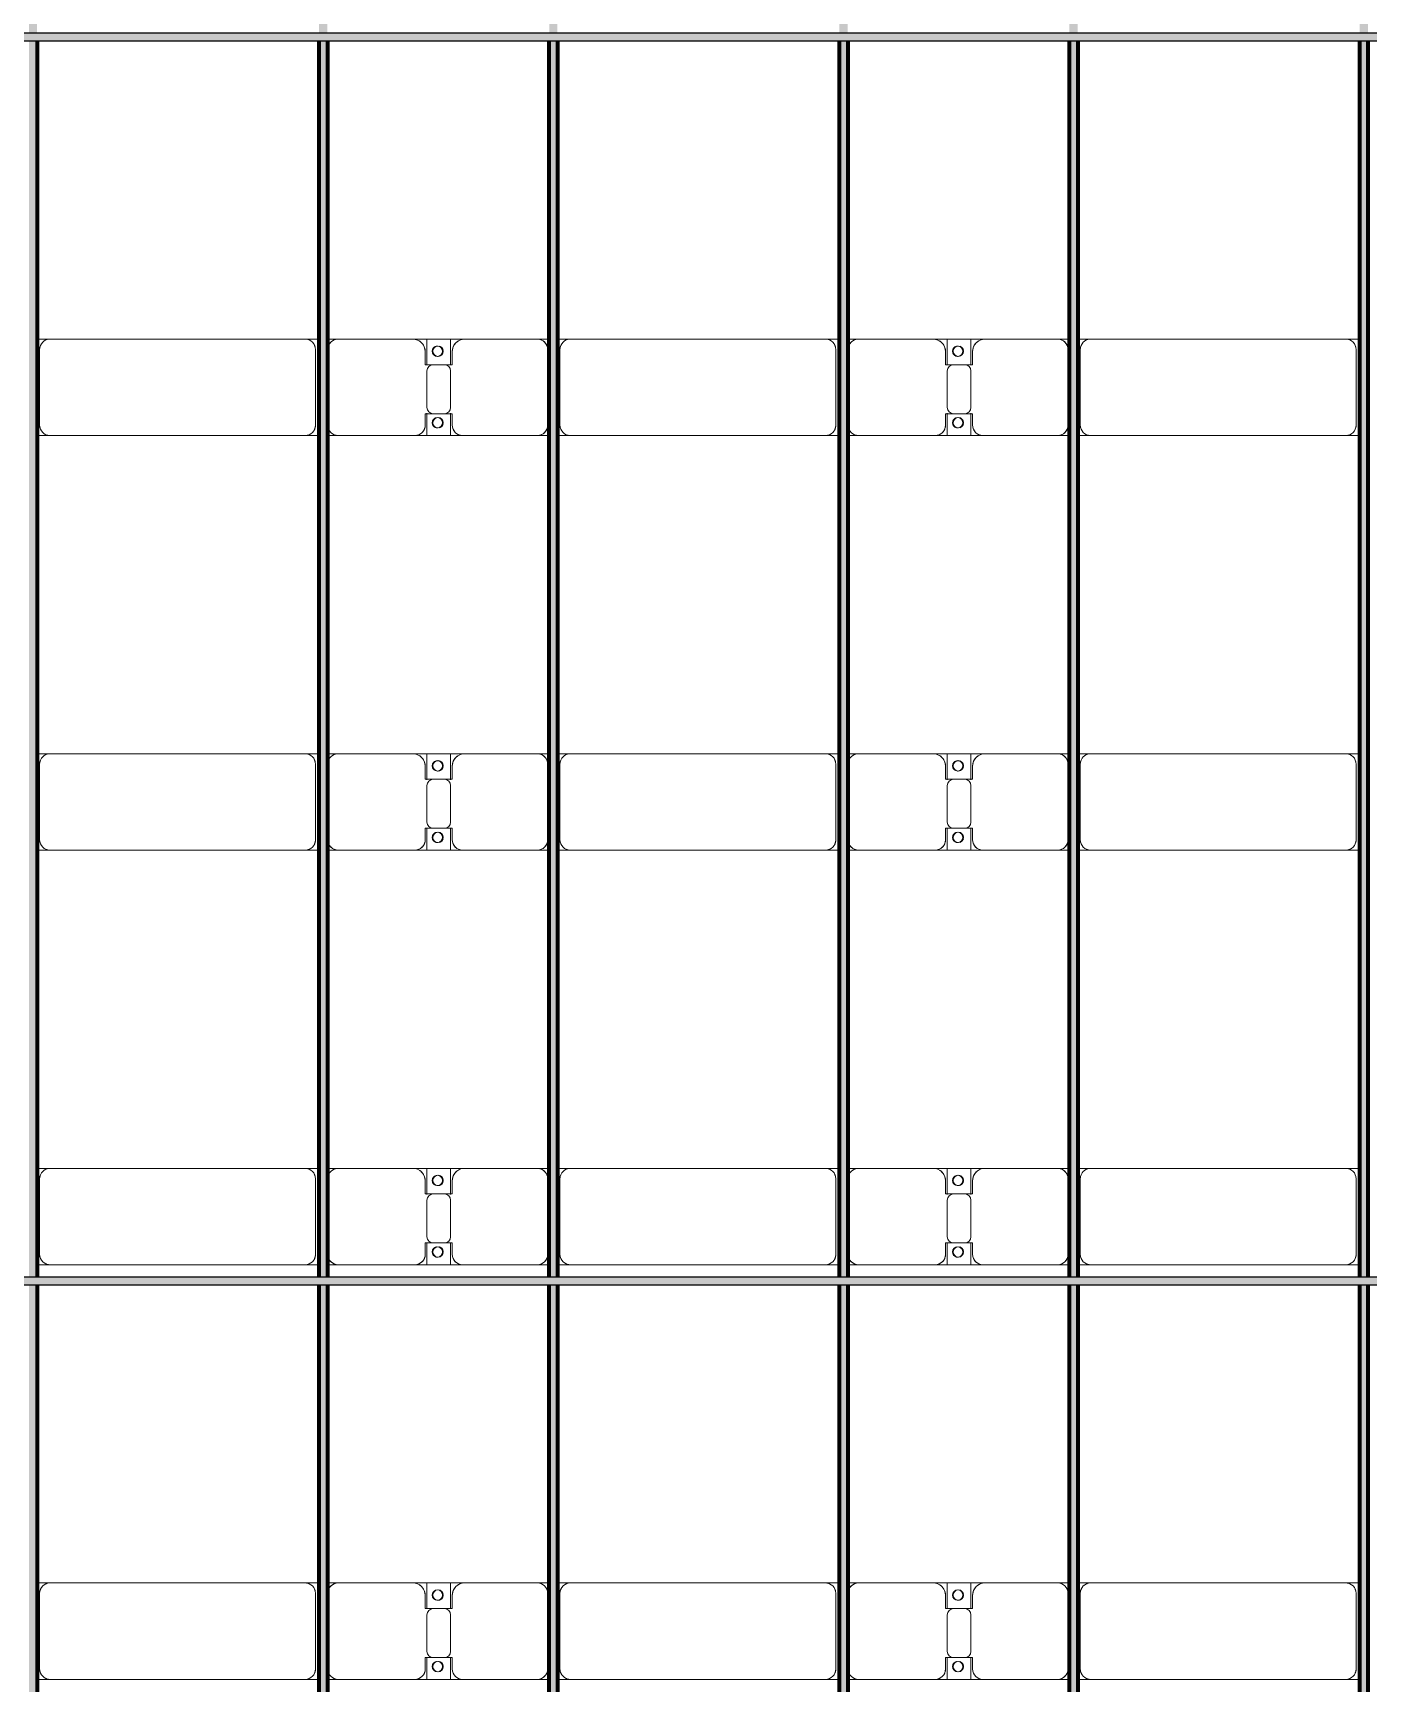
# Model space of a CAD drawing. Header units: millimetres. Extents: x -268744 to 115753, y -96240 to -10461.
# Drawn here: x 8880 to 15320, y -42566 to -34607 of the extents above; entities that cross this region are included whole.
import ezdxf

# ---------------------------------------------------------------- set-up
doc = ezdxf.new("R2010")
doc.units = ezdxf.units.MM
doc.layers.add('A-GENM', color=13, linetype='Continuous', lineweight=9)
doc.layers.add('S-BEAM', color=12, linetype='Continuous', lineweight=9)

# ---------------------------------------------------------------- blocks, each defined once
blk = doc.blocks.new('Dầm C52 - Hộp 40x60-V24-KHUNG KẾT CẤU BÈ PIN 1')
at = {"layer": 'S-BEAM', "lineweight": 25}
blk.add_hatch(color=4, dxfattribs=at).paths.add_polyline_path([(-145811, -20), (145811, -20), (145811, 20), (-145811, 20)])
at = {"layer": 'S-BEAM', "color": 4, "lineweight": 25}
for p, q in [((-145811, 20), (145811, 20)), ((145811, -20), (-145811, -20))]:
    blk.add_line(p, q, dxfattribs=at)
blk = doc.blocks.new('Dai phao do pin - DẢI PHAO ĐỠ PIN-V93-KHUNG KẾT CẤU BÈ PIN 1')
at = {"layer": 'A-GENM', "color": 7}
for p, q in [((44497.6, 241.6), (44559.7, 241.6)), ((44497.6, 241.6), (44559.7, 241.6)), ((45790.3, 241.6), (44559.7, 241.6)), ((45790.3, 241.6), (45857.6, 241.6)), ((45790.3, 241.6), (45857.6, 241.6)), ((45897.6, 241.6), (45949.7, 241.6)), ((45897.6, 241.6), (45949.7, 241.6)), ((46309.7, 241.6), (45949.7, 241.6)), ((46309.7, 241.6), (46492.2, 241.6)), ((46492.2, 241.6), (46309.7, 241.6)), ((46377.8, 241.6), (46560.3, 241.6)), ((46377.8, 116.2), (46377.8, 241.6)), ((46560.3, 241.6), (46383.6, 241.6)), ((46492.2, 241.6), (46492.2, 116.2)), ((46910.3, 241.6), (46560.3, 241.6)), ((46910.3, 241.6), (46967.6, 241.6)), ((46910.3, 241.6), (46967.6, 241.6)), ((47007.6, 241.6), (47069.7, 241.6)), ((47007.6, 241.6), (47069.7, 241.6)), ((48300.3, 241.6), (47069.7, 241.6)), ((48300.3, 241.6), (48367.6, 241.6)), ((48300.3, 241.6), (48367.6, 241.6)), ((48407.6, 241.6), (48459.7, 241.6)), ((48407.6, 241.6), (48459.7, 241.6)), ((48819.7, 241.6), (48459.7, 241.6)), ((48819.7, 241.6), (49002.2, 241.6)), ((49002.2, 241.6), (48819.7, 241.6)), ((48887.8, 241.6), (49070.3, 241.6)), ((48887.8, 116.2), (48887.8, 241.6)), ((49070.3, 241.6), (48887.8, 241.6)), ((49002.2, 241.6), (49002.2, 116.2)), ((49420.3, 241.6), (49070.3, 241.6)), ((49420.3, 241.6), (49477.6, 241.6)), ((49420.3, 241.6), (49477.6, 241.6)), ((49517.6, 241.6), (49579.7, 241.6)), ((49517.6, 241.6), (49579.7, 241.6)), ((50810.3, 241.6), (49579.7, 241.6)), ((50810.3, 241.6), (50877.6, 241.6)), ((50810.3, 241.6), (50877.6, 241.6)), ((44509.7, 191.6), (44509.7, -173.4)), ((45840.3, -173.4), (45840.3, 191.6)), ((45899.7, 191.6), (45899.7, -173.4)), ((46369.7, 118.2), (46369.7, 181.6)), ((46500.3, 181.6), (46500.3, 118.2)), ((46960.3, -173.4), (46960.3, 191.6)), ((47019.7, 191.6), (47019.7, -173.4)), ((48350.3, -173.4), (48350.3, 191.6)), ((48409.7, 191.6), (48409.7, -173.4)), ((48879.7, 118.2), (48879.7, 181.6)), ((49010.3, 181.6), (49010.3, 118.2)), ((49470.3, -173.4), (49470.3, 191.6)), ((49529.7, 191.6), (49529.7, -173.4)), ((50860.3, -173.4), (50860.3, 191.6)), ((46462.2, 118.2), (46369.7, 118.2)), ((46377.8, 88.2), (46377.8, -88.2)), ((46500.3, 118.2), (46407.8, 118.2)), ((46492.2, -88.2), (46492.2, 88.2)), ((48972.2, 118.2), (48879.7, 118.2)), ((48887.8, 88.2), (48887.8, -88.2)), ((49010.3, 118.2), (48917.8, 118.2)), ((49002.2, -88.2), (49002.2, 88.2)), ((46369.7, -173.4), (46369.7, -118.2)), ((46369.7, -118.2), (46462.2, -118.2)), ((46377.8, -223.4), (46377.8, -116.2)), ((46407.8, -118.2), (46500.3, -118.2)), ((46492.2, -116.2), (46492.2, -223.4)), ((46500.3, -118.2), (46500.3, -173.4)), ((48879.7, -173.4), (48879.7, -118.2)), ((48879.7, -118.2), (48972.2, -118.2)), ((48887.8, -223.4), (48887.8, -116.2)), ((48917.8, -118.2), (49010.3, -118.2)), ((49002.2, -116.2), (49002.2, -223.4)), ((49010.3, -118.2), (49010.3, -173.4)), ((44559.7, -223.4), (44497.6, -223.4)), ((44559.7, -223.4), (44497.6, -223.4)), ((44559.7, -223.4), (45790.3, -223.4)), ((45857.6, -223.4), (45790.3, -223.4)), ((45857.6, -223.4), (45790.3, -223.4)), ((45949.7, -223.4), (45897.6, -223.4)), ((45949.7, -223.4), (45897.6, -223.4)), ((45949.7, -223.4), (46319.7, -223.4)), ((46492.2, -223.4), (46319.7, -223.4)), ((46319.7, -223.4), (46492.2, -223.4)), ((46550.3, -223.4), (46377.8, -223.4)), ((46383.6, -223.4), (46550.3, -223.4)), ((46550.3, -223.4), (46910.3, -223.4)), ((46967.6, -223.4), (46910.3, -223.4)), ((46967.6, -223.4), (46910.3, -223.4)), ((47069.7, -223.4), (47007.6, -223.4)), ((47069.7, -223.4), (47007.6, -223.4)), ((47069.7, -223.4), (48300.3, -223.4)), ((48367.6, -223.4), (48300.3, -223.4)), ((48367.6, -223.4), (48300.3, -223.4)), ((48459.7, -223.4), (48407.6, -223.4)), ((48459.7, -223.4), (48407.6, -223.4)), ((48459.7, -223.4), (48829.7, -223.4)), ((49002.2, -223.4), (48829.7, -223.4)), ((48829.7, -223.4), (49002.2, -223.4)), ((49060.3, -223.4), (48887.8, -223.4)), ((48887.8, -223.4), (49060.3, -223.4)), ((49060.3, -223.4), (49420.3, -223.4)), ((49477.6, -223.4), (49420.3, -223.4)), ((49477.6, -223.4), (49420.3, -223.4)), ((49579.7, -223.4), (49517.6, -223.4)), ((49579.7, -223.4), (49517.6, -223.4)), ((49579.7, -223.4), (50810.3, -223.4)), ((50877.6, -223.4), (50810.3, -223.4)), ((50877.6, -223.4), (50810.3, -223.4))]:
    blk.add_line(p, q, dxfattribs=at)
for centre, radius, start, end in [((44559.7, 191.6), 50, 90, 180), ((44559.7, 191.6), 50, 105, 135), ((45790.3, 191.6), 50, 0, 90), ((45790.3, 191.6), 50, 60, 90), ((45949.7, 191.6), 50, 90, 180), ((45949.7, 191.6), 50, 105, 180), ((46309.7, 181.6), 60, 0, 90), ((46560.3, 181.6), 60, 90, 180), ((46910.3, 191.6), 50, 0, 90), ((46910.3, 191.6), 50, 0, 75), ((47069.7, 191.6), 50, 90, 180), ((47069.7, 191.6), 50, 105, 135), ((48300.3, 191.6), 50, 0, 90), ((48300.3, 191.6), 50, 60, 90), ((48459.7, 191.6), 50, 90, 180), ((48459.7, 191.6), 50, 105, 180), ((48819.7, 181.6), 60, 0, 90), ((49070.3, 181.6), 60, 90, 180), ((49420.3, 191.6), 50, 0, 90), ((49420.3, 191.6), 50, 0, 75), ((49579.7, 191.6), 50, 90, 180), ((49579.7, 191.6), 50, 105, 135), ((50810.3, 191.6), 50, 360, 90), ((50810.3, 191.6), 50, 60, 90), ((44559.7, 191.6), 50, 150, 180), ((45790.3, 191.6), 50, 15, 30), ((46309.7, 181.6), 60, 0, 60), ((46428.6, 183.2), 25, 0, 180), ((46428.6, 183.2), 25, 180, 360), ((46428.6, 183.2), 25, 0, 165), ((46431.4, 183.2), 25, 0, 180), ((46431.4, 183.2), 25, 90, 180), ((46431.4, 183.2), 25, 180, 0), ((46431.4, 183.2), 25, 180, 300), ((46428.6, 183.2), 25, 210, 0), ((46431.4, 183.2), 25, 15, 75), ((46431.4, 183.2), 25, 330, 345), ((46560.3, 181.6), 60, 120, 180), ((47069.7, 191.6), 50, 150, 180), ((48300.3, 191.6), 50, 15, 30), ((48819.7, 181.6), 60, 0, 60), ((48938.6, 183.2), 25, 0, 180), ((48938.6, 183.2), 25, 180, 360), ((48938.6, 183.2), 25, 0, 165), ((48941.4, 183.2), 25, 0, 180), ((48941.4, 183.2), 25, 90, 180), ((48941.4, 183.2), 25, 180, 360), ((48941.4, 183.2), 25, 180, 300), ((48938.6, 183.2), 25, 210, 0), ((48941.4, 183.2), 25, 15, 75), ((48941.4, 183.2), 25, 330, 345), ((49070.3, 181.6), 60, 120, 180), ((49579.7, 191.6), 50, 150, 180), ((50810.3, 191.6), 50, 15, 30), ((46407.8, 88.2), 30, 90, 180), ((46462.2, 88.2), 30, 0, 90), ((48917.8, 88.2), 30, 90, 180), ((48972.2, 88.2), 30, 0, 90), ((46407.8, -88.2), 30, 180, 270), ((46428.6, -161.8), 25, 0, 180), ((46428.6, -161.8), 25, 105, 165), ((46431.4, -161.8), 25, 0, 180), ((46431.4, -161.8), 25, 105, 180), ((46428.6, -161.8), 25, 0, 75), ((46431.4, -161.8), 25, 15, 75), ((46462.2, -88.2), 30, 270, 360), ((48917.8, -88.2), 30, 180, 270), ((48938.6, -161.8), 25, 0, 180), ((48938.6, -161.8), 25, 105, 165), ((48941.4, -161.8), 25, 360, 180), ((48941.4, -161.8), 25, 105, 180), ((48938.6, -161.8), 25, 0, 75), ((48941.4, -161.8), 25, 15, 75), ((48972.2, -88.2), 30, 270, 360), ((44559.7, -173.4), 50, 180, 270), ((44559.7, -173.4), 50, 180, 210), ((44559.7, -173.4), 50, 240, 270), ((45790.3, -173.4), 50, 270, 0), ((45790.3, -173.4), 50, 285, 300), ((45790.3, -173.4), 50, 330, 360), ((45949.7, -173.4), 50, 180, 270), ((45949.7, -173.4), 50, 180, 255), ((46319.7, -173.4), 50, 270, 0), ((46319.7, -173.4), 50, 285, 0), ((46428.6, -161.8), 25, 180, 0), ((46428.6, -161.8), 25, 195, 359.19264), ((46431.4, -161.8), 25, 180, 0), ((46431.4, -161.8), 25, 180.80736, 270), ((46431.4, -161.8), 25, 285, 345), ((46550.3, -173.4), 50, 180, 270), ((46550.3, -173.4), 50, 180, 255), ((46910.3, -173.4), 50, 270, 0), ((46910.3, -173.4), 50, 285, 360), ((47069.7, -173.4), 50, 180, 270), ((47069.7, -173.4), 50, 180, 210), ((47069.7, -173.4), 50, 240, 270), ((48300.3, -173.4), 50, 270, 0), ((48300.3, -173.4), 50, 285, 300), ((48300.3, -173.4), 50, 330, 0), ((48459.7, -173.4), 50, 180, 270), ((48459.7, -173.4), 50, 180, 255), ((48829.7, -173.4), 50, 270, 0), ((48829.7, -173.4), 50, 285, 0), ((48938.6, -161.8), 25, 180, 0), ((48938.6, -161.8), 25, 195, 359.19264), ((48941.4, -161.8), 25, 180, 360), ((48941.4, -161.8), 25, 180.80736, 270), ((48941.4, -161.8), 25, 285, 345), ((49060.3, -173.4), 50, 180, 270), ((49060.3, -173.4), 50, 180, 255), ((49420.3, -173.4), 50, 270, 360), ((49420.3, -173.4), 50, 285, 360), ((49579.7, -173.4), 50, 180, 270), ((49579.7, -173.4), 50, 180, 210), ((49579.7, -173.4), 50, 240, 270), ((50810.3, -173.4), 50, 270, 0), ((50810.3, -173.4), 50, 285, 300), ((50810.3, -173.4), 50, 330, 0)]:
    blk.add_arc(centre, radius, start, end, dxfattribs=at)
blk = doc.blocks.new('Dai phao do pin - DẢI PHAO ĐỠ PIN-V94-KHUNG KẾT CẤU BÈ PIN 1')
at = {"layer": 'A-GENM', "color": 7}
for p, q in [((44497.6, 241.6), (44559.7, 241.6)), ((44497.6, 241.6), (44559.7, 241.6)), ((45790.3, 241.6), (44559.7, 241.6)), ((45790.3, 241.6), (45857.6, 241.6)), ((45790.3, 241.6), (45857.6, 241.6)), ((45897.6, 241.6), (45949.7, 241.6)), ((45897.6, 241.6), (45949.7, 241.6)), ((46309.7, 241.6), (45949.7, 241.6)), ((46309.7, 241.6), (46492.2, 241.6)), ((46492.2, 241.6), (46309.7, 241.6)), ((46377.8, 241.6), (46560.3, 241.6)), ((46377.8, 116.2), (46377.8, 241.6)), ((46560.3, 241.6), (46383.6, 241.6)), ((46492.2, 241.6), (46492.2, 116.2)), ((46910.3, 241.6), (46560.3, 241.6)), ((46910.3, 241.6), (46967.6, 241.6)), ((46910.3, 241.6), (46967.6, 241.6)), ((47007.6, 241.6), (47069.7, 241.6)), ((47007.6, 241.6), (47069.7, 241.6)), ((48300.3, 241.6), (47069.7, 241.6)), ((48300.3, 241.6), (48367.6, 241.6)), ((48300.3, 241.6), (48367.6, 241.6)), ((48407.6, 241.6), (48459.7, 241.6)), ((48407.6, 241.6), (48459.7, 241.6)), ((48819.7, 241.6), (48459.7, 241.6)), ((48819.7, 241.6), (49002.2, 241.6)), ((49002.2, 241.6), (48819.7, 241.6)), ((48887.8, 241.6), (49070.3, 241.6)), ((48887.8, 116.2), (48887.8, 241.6)), ((49070.3, 241.6), (48887.8, 241.6)), ((49002.2, 241.6), (49002.2, 116.2)), ((49420.3, 241.6), (49070.3, 241.6)), ((49420.3, 241.6), (49477.6, 241.6)), ((49420.3, 241.6), (49477.6, 241.6)), ((49517.6, 241.6), (49579.7, 241.6)), ((49517.6, 241.6), (49579.7, 241.6)), ((50810.3, 241.6), (49579.7, 241.6)), ((50810.3, 241.6), (50877.6, 241.6)), ((50810.3, 241.6), (50877.6, 241.6)), ((44509.7, 191.6), (44509.7, -173.4)), ((45840.3, -173.4), (45840.3, 191.6)), ((45899.7, 191.6), (45899.7, -173.4)), ((46369.7, 118.2), (46369.7, 181.6)), ((46500.3, 181.6), (46500.3, 118.2)), ((46960.3, -173.4), (46960.3, 191.6)), ((47019.7, 191.6), (47019.7, -173.4)), ((48350.3, -173.4), (48350.3, 191.6)), ((48409.7, 191.6), (48409.7, -173.4)), ((48879.7, 118.2), (48879.7, 181.6)), ((49010.3, 181.6), (49010.3, 118.2)), ((49470.3, -173.4), (49470.3, 191.6)), ((49529.7, 191.6), (49529.7, -173.4)), ((50860.3, -173.4), (50860.3, 191.6)), ((46462.2, 118.2), (46369.7, 118.2)), ((46377.8, 88.2), (46377.8, -88.2)), ((46500.3, 118.2), (46407.8, 118.2)), ((46492.2, -88.2), (46492.2, 88.2)), ((48972.2, 118.2), (48879.7, 118.2)), ((48887.8, 88.2), (48887.8, -88.2)), ((49010.3, 118.2), (48917.8, 118.2)), ((49002.2, -88.2), (49002.2, 88.2)), ((46369.7, -173.4), (46369.7, -118.2)), ((46369.7, -118.2), (46462.2, -118.2)), ((46377.8, -223.4), (46377.8, -116.2)), ((46407.8, -118.2), (46500.3, -118.2)), ((46492.2, -116.2), (46492.2, -223.4)), ((46500.3, -118.2), (46500.3, -173.4)), ((48879.7, -173.4), (48879.7, -118.2)), ((48879.7, -118.2), (48972.2, -118.2)), ((48887.8, -223.4), (48887.8, -116.2)), ((48917.8, -118.2), (49010.3, -118.2)), ((49002.2, -116.2), (49002.2, -223.4)), ((49010.3, -118.2), (49010.3, -173.4)), ((44559.7, -223.4), (44497.6, -223.4)), ((44559.7, -223.4), (44497.6, -223.4)), ((44559.7, -223.4), (45790.3, -223.4)), ((45857.6, -223.4), (45790.3, -223.4)), ((45857.6, -223.4), (45790.3, -223.4)), ((45949.7, -223.4), (45897.6, -223.4)), ((45949.7, -223.4), (45897.6, -223.4)), ((45949.7, -223.4), (46319.7, -223.4)), ((46492.2, -223.4), (46319.7, -223.4)), ((46319.7, -223.4), (46492.2, -223.4)), ((46550.3, -223.4), (46377.8, -223.4)), ((46383.6, -223.4), (46550.3, -223.4)), ((46550.3, -223.4), (46910.3, -223.4)), ((46967.6, -223.4), (46910.3, -223.4)), ((46967.6, -223.4), (46910.3, -223.4)), ((47069.7, -223.4), (47007.6, -223.4)), ((47069.7, -223.4), (47007.6, -223.4)), ((47069.7, -223.4), (48300.3, -223.4)), ((48367.6, -223.4), (48300.3, -223.4)), ((48367.6, -223.4), (48300.3, -223.4)), ((48459.7, -223.4), (48407.6, -223.4)), ((48459.7, -223.4), (48407.6, -223.4)), ((48459.7, -223.4), (48829.7, -223.4)), ((49002.2, -223.4), (48829.7, -223.4)), ((48829.7, -223.4), (49002.2, -223.4)), ((49060.3, -223.4), (48887.8, -223.4)), ((48887.8, -223.4), (49060.3, -223.4)), ((49060.3, -223.4), (49420.3, -223.4)), ((49477.6, -223.4), (49420.3, -223.4)), ((49477.6, -223.4), (49420.3, -223.4)), ((49579.7, -223.4), (49517.6, -223.4)), ((49579.7, -223.4), (49517.6, -223.4)), ((49579.7, -223.4), (50810.3, -223.4)), ((50877.6, -223.4), (50810.3, -223.4)), ((50877.6, -223.4), (50810.3, -223.4))]:
    blk.add_line(p, q, dxfattribs=at)
for centre, radius, start, end in [((44559.7, 191.6), 50, 90, 180), ((44559.7, 191.6), 50, 105, 135), ((45790.3, 191.6), 50, 0, 90), ((45790.3, 191.6), 50, 60, 90), ((45949.7, 191.6), 50, 90, 180), ((45949.7, 191.6), 50, 105, 180), ((46309.7, 181.6), 60, 0, 90), ((46560.3, 181.6), 60, 90, 180), ((46910.3, 191.6), 50, 0, 90), ((46910.3, 191.6), 50, 0, 75), ((47069.7, 191.6), 50, 90, 180), ((47069.7, 191.6), 50, 105, 135), ((48300.3, 191.6), 50, 0, 90), ((48300.3, 191.6), 50, 60, 90), ((48459.7, 191.6), 50, 90, 180), ((48459.7, 191.6), 50, 105, 180), ((48819.7, 181.6), 60, 0, 90), ((49070.3, 181.6), 60, 90, 180), ((49420.3, 191.6), 50, 0, 90), ((49420.3, 191.6), 50, 0, 75), ((49579.7, 191.6), 50, 90, 180), ((49579.7, 191.6), 50, 105, 135), ((50810.3, 191.6), 50, 360, 90), ((50810.3, 191.6), 50, 60, 90), ((44559.7, 191.6), 50, 150, 180), ((45790.3, 191.6), 50, 15, 30), ((46309.7, 181.6), 60, 0, 60), ((46428.6, 183.2), 25, 0, 180), ((46428.6, 183.2), 25, 180, 360), ((46428.6, 183.2), 25, 0, 165), ((46431.4, 183.2), 25, 0, 180), ((46431.4, 183.2), 25, 90, 180), ((46431.4, 183.2), 25, 180, 0), ((46431.4, 183.2), 25, 180, 300), ((46428.6, 183.2), 25, 210, 0), ((46431.4, 183.2), 25, 15, 75), ((46431.4, 183.2), 25, 330, 345), ((46560.3, 181.6), 60, 120, 180), ((47069.7, 191.6), 50, 150, 180), ((48300.3, 191.6), 50, 15, 30), ((48819.7, 181.6), 60, 0, 60), ((48938.6, 183.2), 25, 0, 180), ((48938.6, 183.2), 25, 180, 360), ((48938.6, 183.2), 25, 0, 165), ((48941.4, 183.2), 25, 0, 180), ((48941.4, 183.2), 25, 90, 180), ((48941.4, 183.2), 25, 180, 360), ((48941.4, 183.2), 25, 180, 300), ((48938.6, 183.2), 25, 210, 0), ((48941.4, 183.2), 25, 15, 75), ((48941.4, 183.2), 25, 330, 345), ((49070.3, 181.6), 60, 120, 180), ((49579.7, 191.6), 50, 150, 180), ((50810.3, 191.6), 50, 15, 30), ((46407.8, 88.2), 30, 90, 180), ((46462.2, 88.2), 30, 0, 90), ((48917.8, 88.2), 30, 90, 180), ((48972.2, 88.2), 30, 0, 90), ((46407.8, -88.2), 30, 180, 270), ((46428.6, -161.8), 25, 0, 180), ((46428.6, -161.8), 25, 105, 165), ((46431.4, -161.8), 25, 0, 180), ((46431.4, -161.8), 25, 105, 180), ((46428.6, -161.8), 25, 0, 75), ((46431.4, -161.8), 25, 15, 75), ((46462.2, -88.2), 30, 270, 360), ((48917.8, -88.2), 30, 180, 270), ((48938.6, -161.8), 25, 0, 180), ((48938.6, -161.8), 25, 105, 165), ((48941.4, -161.8), 25, 360, 180), ((48941.4, -161.8), 25, 105, 180), ((48938.6, -161.8), 25, 0, 75), ((48941.4, -161.8), 25, 15, 75), ((48972.2, -88.2), 30, 270, 360), ((44559.7, -173.4), 50, 180, 270), ((44559.7, -173.4), 50, 180, 210), ((44559.7, -173.4), 50, 240, 270), ((45790.3, -173.4), 50, 270, 0), ((45790.3, -173.4), 50, 285, 300), ((45790.3, -173.4), 50, 330, 360), ((45949.7, -173.4), 50, 180, 270), ((45949.7, -173.4), 50, 180, 255), ((46319.7, -173.4), 50, 270, 0), ((46319.7, -173.4), 50, 285, 0), ((46428.6, -161.8), 25, 180, 0), ((46428.6, -161.8), 25, 195, 0), ((46431.4, -161.8), 25, 180, 0), ((46431.4, -161.8), 25, 180, 270), ((46431.4, -161.8), 25, 285, 345), ((46550.3, -173.4), 50, 180, 270), ((46550.3, -173.4), 50, 180, 255), ((46910.3, -173.4), 50, 270, 0), ((46910.3, -173.4), 50, 285, 360), ((47069.7, -173.4), 50, 180, 270), ((47069.7, -173.4), 50, 180, 210), ((47069.7, -173.4), 50, 240, 270), ((48300.3, -173.4), 50, 270, 0), ((48300.3, -173.4), 50, 285, 300), ((48300.3, -173.4), 50, 330, 0), ((48459.7, -173.4), 50, 180, 270), ((48459.7, -173.4), 50, 180, 255), ((48829.7, -173.4), 50, 270, 0), ((48829.7, -173.4), 50, 285, 0), ((48938.6, -161.8), 25, 180, 0), ((48938.6, -161.8), 25, 195, 0), ((48941.4, -161.8), 25, 180, 360), ((48941.4, -161.8), 25, 180, 270), ((48941.4, -161.8), 25, 285, 345), ((49060.3, -173.4), 50, 180, 270), ((49060.3, -173.4), 50, 180, 255), ((49420.3, -173.4), 50, 270, 360), ((49420.3, -173.4), 50, 285, 360), ((49579.7, -173.4), 50, 180, 270), ((49579.7, -173.4), 50, 180, 210), ((49579.7, -173.4), 50, 240, 270), ((50810.3, -173.4), 50, 270, 0), ((50810.3, -173.4), 50, 285, 300), ((50810.3, -173.4), 50, 330, 0)]:
    blk.add_arc(centre, radius, start, end, dxfattribs=at)
blk = doc.blocks.new('Dai phao do pin - DẢI PHAO ĐỠ PIN-V95-KHUNG KẾT CẤU BÈ PIN 1')
at = {"layer": 'A-GENM', "color": 7}
for p, q in [((44497.6, 241.6), (44559.7, 241.6)), ((44497.6, 241.6), (44559.7, 241.6)), ((45790.3, 241.6), (44559.7, 241.6)), ((45790.3, 241.6), (45857.6, 241.6)), ((45790.3, 241.6), (45857.6, 241.6)), ((45897.6, 241.6), (45949.7, 241.6)), ((45897.6, 241.6), (45949.7, 241.6)), ((46309.7, 241.6), (45949.7, 241.6)), ((46309.7, 241.6), (46492.2, 241.6)), ((46492.2, 241.6), (46309.7, 241.6)), ((46377.8, 241.6), (46560.3, 241.6)), ((46377.8, 116.2), (46377.8, 241.6)), ((46560.3, 241.6), (46383.6, 241.6)), ((46492.2, 241.6), (46492.2, 116.2)), ((46910.3, 241.6), (46560.3, 241.6)), ((46910.3, 241.6), (46967.6, 241.6)), ((46910.3, 241.6), (46967.6, 241.6)), ((47007.6, 241.6), (47069.7, 241.6)), ((47007.6, 241.6), (47069.7, 241.6)), ((48300.3, 241.6), (47069.7, 241.6)), ((48300.3, 241.6), (48367.6, 241.6)), ((48300.3, 241.6), (48367.6, 241.6)), ((48407.6, 241.6), (48459.7, 241.6)), ((48407.6, 241.6), (48459.7, 241.6)), ((48819.7, 241.6), (48459.7, 241.6)), ((48819.7, 241.6), (49002.2, 241.6)), ((49002.2, 241.6), (48819.7, 241.6)), ((48887.8, 241.6), (49070.3, 241.6)), ((48887.8, 116.2), (48887.8, 241.6)), ((49070.3, 241.6), (48887.8, 241.6)), ((49002.2, 241.6), (49002.2, 116.2)), ((49420.3, 241.6), (49070.3, 241.6)), ((49420.3, 241.6), (49477.6, 241.6)), ((49420.3, 241.6), (49477.6, 241.6)), ((49517.6, 241.6), (49579.7, 241.6)), ((49517.6, 241.6), (49579.7, 241.6)), ((50810.3, 241.6), (49579.7, 241.6)), ((50810.3, 241.6), (50877.6, 241.6)), ((50810.3, 241.6), (50877.6, 241.6)), ((44509.7, 191.6), (44509.7, -173.4)), ((45840.3, -173.4), (45840.3, 191.6)), ((45899.7, 191.6), (45899.7, -173.4)), ((46369.7, 118.2), (46369.7, 181.6)), ((46500.3, 181.6), (46500.3, 118.2)), ((46960.3, -173.4), (46960.3, 191.6)), ((47019.7, 191.6), (47019.7, -173.4)), ((48350.3, -173.4), (48350.3, 191.6)), ((48409.7, 191.6), (48409.7, -173.4)), ((48879.7, 118.2), (48879.7, 181.6)), ((49010.3, 181.6), (49010.3, 118.2)), ((49470.3, -173.4), (49470.3, 191.6)), ((49529.7, 191.6), (49529.7, -173.4)), ((50860.3, -173.4), (50860.3, 191.6)), ((46462.2, 118.2), (46369.7, 118.2)), ((46377.8, 88.2), (46377.8, -88.2)), ((46500.3, 118.2), (46407.8, 118.2)), ((46492.2, -88.2), (46492.2, 88.2)), ((48972.2, 118.2), (48879.7, 118.2)), ((48887.8, 88.2), (48887.8, -88.2)), ((49010.3, 118.2), (48917.8, 118.2)), ((49002.2, -88.2), (49002.2, 88.2)), ((46369.7, -173.4), (46369.7, -118.2)), ((46369.7, -118.2), (46462.2, -118.2)), ((46377.8, -223.4), (46377.8, -116.2)), ((46407.8, -118.2), (46500.3, -118.2)), ((46492.2, -116.2), (46492.2, -223.4)), ((46500.3, -118.2), (46500.3, -173.4)), ((48879.7, -173.4), (48879.7, -118.2)), ((48879.7, -118.2), (48972.2, -118.2)), ((48887.8, -223.4), (48887.8, -116.2)), ((48917.8, -118.2), (49010.3, -118.2)), ((49002.2, -116.2), (49002.2, -223.4)), ((49010.3, -118.2), (49010.3, -173.4)), ((44559.7, -223.4), (44497.6, -223.4)), ((44559.7, -223.4), (44497.6, -223.4)), ((44559.7, -223.4), (45790.3, -223.4)), ((45857.6, -223.4), (45790.3, -223.4)), ((45857.6, -223.4), (45790.3, -223.4)), ((45949.7, -223.4), (45897.6, -223.4)), ((45949.7, -223.4), (45897.6, -223.4)), ((45949.7, -223.4), (46319.7, -223.4)), ((46492.2, -223.4), (46319.7, -223.4)), ((46319.7, -223.4), (46492.2, -223.4)), ((46550.3, -223.4), (46377.8, -223.4)), ((46383.6, -223.4), (46550.3, -223.4)), ((46550.3, -223.4), (46910.3, -223.4)), ((46967.6, -223.4), (46910.3, -223.4)), ((46967.6, -223.4), (46910.3, -223.4)), ((47069.7, -223.4), (47007.6, -223.4)), ((47069.7, -223.4), (47007.6, -223.4)), ((47069.7, -223.4), (48300.3, -223.4)), ((48367.6, -223.4), (48300.3, -223.4)), ((48367.6, -223.4), (48300.3, -223.4)), ((48459.7, -223.4), (48407.6, -223.4)), ((48459.7, -223.4), (48407.6, -223.4)), ((48459.7, -223.4), (48829.7, -223.4)), ((49002.2, -223.4), (48829.7, -223.4)), ((48829.7, -223.4), (49002.2, -223.4)), ((49060.3, -223.4), (48887.8, -223.4)), ((48887.8, -223.4), (49060.3, -223.4)), ((49060.3, -223.4), (49420.3, -223.4)), ((49477.6, -223.4), (49420.3, -223.4)), ((49477.6, -223.4), (49420.3, -223.4)), ((49579.7, -223.4), (49517.6, -223.4)), ((49579.7, -223.4), (49517.6, -223.4)), ((49579.7, -223.4), (50810.3, -223.4)), ((50877.6, -223.4), (50810.3, -223.4)), ((50877.6, -223.4), (50810.3, -223.4))]:
    blk.add_line(p, q, dxfattribs=at)
for centre, radius, start, end in [((44559.7, 191.6), 50, 90, 180), ((44559.7, 191.6), 50, 105, 135), ((45790.3, 191.6), 50, 0, 90), ((45790.3, 191.6), 50, 60, 90), ((45949.7, 191.6), 50, 90, 180), ((45949.7, 191.6), 50, 105, 180), ((46309.7, 181.6), 60, 0, 90), ((46560.3, 181.6), 60, 90, 180), ((46910.3, 191.6), 50, 0, 90), ((46910.3, 191.6), 50, 0, 75), ((47069.7, 191.6), 50, 90, 180), ((47069.7, 191.6), 50, 105, 135), ((48300.3, 191.6), 50, 0, 90), ((48300.3, 191.6), 50, 60, 90), ((48459.7, 191.6), 50, 90, 180), ((48459.7, 191.6), 50, 105, 180), ((48819.7, 181.6), 60, 0, 90), ((49070.3, 181.6), 60, 90, 180), ((49420.3, 191.6), 50, 0, 90), ((49420.3, 191.6), 50, 0, 75), ((49579.7, 191.6), 50, 90, 180), ((49579.7, 191.6), 50, 105, 135), ((50810.3, 191.6), 50, 360, 90), ((50810.3, 191.6), 50, 60, 90), ((44559.7, 191.6), 50, 150, 180), ((45790.3, 191.6), 50, 15, 30), ((46309.7, 181.6), 60, 0, 60), ((46428.6, 183.2), 25, 0, 180), ((46428.6, 183.2), 25, 180, 360), ((46428.6, 183.2), 25, 0, 165), ((46431.4, 183.2), 25, 0, 180), ((46431.4, 183.2), 25, 90, 180), ((46431.4, 183.2), 25, 180, 0), ((46431.4, 183.2), 25, 180, 300), ((46428.6, 183.2), 25, 210, 0), ((46431.4, 183.2), 25, 15, 75), ((46431.4, 183.2), 25, 330, 345), ((46560.3, 181.6), 60, 120, 180), ((47069.7, 191.6), 50, 150, 180), ((48300.3, 191.6), 50, 15, 30), ((48819.7, 181.6), 60, 0, 60), ((48938.6, 183.2), 25, 0, 180), ((48938.6, 183.2), 25, 180, 360), ((48938.6, 183.2), 25, 0, 165), ((48941.4, 183.2), 25, 0, 180), ((48941.4, 183.2), 25, 90, 180), ((48941.4, 183.2), 25, 180, 360), ((48941.4, 183.2), 25, 180, 300), ((48938.6, 183.2), 25, 210, 0), ((48941.4, 183.2), 25, 15, 75), ((48941.4, 183.2), 25, 330, 345), ((49070.3, 181.6), 60, 120, 180), ((49579.7, 191.6), 50, 150, 180), ((50810.3, 191.6), 50, 15, 30), ((46407.8, 88.2), 30, 90, 180), ((46462.2, 88.2), 30, 0, 90), ((48917.8, 88.2), 30, 90, 180), ((48972.2, 88.2), 30, 0, 90), ((46407.8, -88.2), 30, 180, 270), ((46428.6, -161.8), 25, 0, 180), ((46428.6, -161.8), 25, 105, 165), ((46431.4, -161.8), 25, 0, 180), ((46431.4, -161.8), 25, 105, 180), ((46428.6, -161.8), 25, 0, 75), ((46431.4, -161.8), 25, 15, 75), ((46462.2, -88.2), 30, 270, 360), ((48917.8, -88.2), 30, 180, 270), ((48938.6, -161.8), 25, 0, 180), ((48938.6, -161.8), 25, 105, 165), ((48941.4, -161.8), 25, 360, 180), ((48941.4, -161.8), 25, 105, 180), ((48938.6, -161.8), 25, 0, 75), ((48941.4, -161.8), 25, 15, 75), ((48972.2, -88.2), 30, 270, 360), ((44559.7, -173.4), 50, 180, 270), ((44559.7, -173.4), 50, 180, 210), ((44559.7, -173.4), 50, 240, 270), ((45790.3, -173.4), 50, 270, 0), ((45790.3, -173.4), 50, 285, 300), ((45790.3, -173.4), 50, 330, 360), ((45949.7, -173.4), 50, 180, 270), ((45949.7, -173.4), 50, 180, 255), ((46319.7, -173.4), 50, 270, 0), ((46319.7, -173.4), 50, 285, 0), ((46428.6, -161.8), 25, 180, 0), ((46428.6, -161.8), 25, 195, 0), ((46431.4, -161.8), 25, 180, 0), ((46431.4, -161.8), 25, 180, 270), ((46431.4, -161.8), 25, 285, 345), ((46550.3, -173.4), 50, 180, 270), ((46550.3, -173.4), 50, 180, 255), ((46910.3, -173.4), 50, 270, 0), ((46910.3, -173.4), 50, 285, 360), ((47069.7, -173.4), 50, 180, 270), ((47069.7, -173.4), 50, 180, 210), ((47069.7, -173.4), 50, 240, 270), ((48300.3, -173.4), 50, 270, 0), ((48300.3, -173.4), 50, 285, 300), ((48300.3, -173.4), 50, 330, 0), ((48459.7, -173.4), 50, 180, 270), ((48459.7, -173.4), 50, 180, 255), ((48829.7, -173.4), 50, 270, 0), ((48829.7, -173.4), 50, 285, 0), ((48938.6, -161.8), 25, 180, 0), ((48938.6, -161.8), 25, 195, 0), ((48941.4, -161.8), 25, 180, 360), ((48941.4, -161.8), 25, 180, 270), ((48941.4, -161.8), 25, 285, 345), ((49060.3, -173.4), 50, 180, 270), ((49060.3, -173.4), 50, 180, 255), ((49420.3, -173.4), 50, 270, 360), ((49420.3, -173.4), 50, 285, 360), ((49579.7, -173.4), 50, 180, 270), ((49579.7, -173.4), 50, 180, 210), ((49579.7, -173.4), 50, 240, 270), ((50810.3, -173.4), 50, 270, 0), ((50810.3, -173.4), 50, 285, 300), ((50810.3, -173.4), 50, 330, 0)]:
    blk.add_arc(centre, radius, start, end, dxfattribs=at)
blk = doc.blocks.new('Dai phao do pin - DẢI PHAO ĐỠ PIN-V96-KHUNG KẾT CẤU BÈ PIN 1')
at = {"layer": 'A-GENM', "color": 7}
for p, q in [((44497.6, 241.6), (44559.7, 241.6)), ((44497.6, 241.6), (44559.7, 241.6)), ((45790.3, 241.6), (44559.7, 241.6)), ((45790.3, 241.6), (45857.6, 241.6)), ((45790.3, 241.6), (45857.6, 241.6)), ((45897.6, 241.6), (45949.7, 241.6)), ((45897.6, 241.6), (45949.7, 241.6)), ((46309.7, 241.6), (45949.7, 241.6)), ((46309.7, 241.6), (46492.2, 241.6)), ((46492.2, 241.6), (46309.7, 241.6)), ((46377.8, 241.6), (46560.3, 241.6)), ((46377.8, 116.2), (46377.8, 241.6)), ((46560.3, 241.6), (46383.6, 241.6)), ((46492.2, 241.6), (46492.2, 116.2)), ((46910.3, 241.6), (46560.3, 241.6)), ((46910.3, 241.6), (46967.6, 241.6)), ((46910.3, 241.6), (46967.6, 241.6)), ((47007.6, 241.6), (47069.7, 241.6)), ((47007.6, 241.6), (47069.7, 241.6)), ((48300.3, 241.6), (47069.7, 241.6)), ((48300.3, 241.6), (48367.6, 241.6)), ((48300.3, 241.6), (48367.6, 241.6)), ((48407.6, 241.6), (48459.7, 241.6)), ((48407.6, 241.6), (48459.7, 241.6)), ((48819.7, 241.6), (48459.7, 241.6)), ((48819.7, 241.6), (49002.2, 241.6)), ((49002.2, 241.6), (48819.7, 241.6)), ((48887.8, 241.6), (49070.3, 241.6)), ((48887.8, 116.2), (48887.8, 241.6)), ((49070.3, 241.6), (48887.8, 241.6)), ((49002.2, 241.6), (49002.2, 116.2)), ((49420.3, 241.6), (49070.3, 241.6)), ((49420.3, 241.6), (49477.6, 241.6)), ((49420.3, 241.6), (49477.6, 241.6)), ((49517.6, 241.6), (49579.7, 241.6)), ((49517.6, 241.6), (49579.7, 241.6)), ((50810.3, 241.6), (49579.7, 241.6)), ((50810.3, 241.6), (50877.6, 241.6)), ((50810.3, 241.6), (50877.6, 241.6)), ((44509.7, 191.6), (44509.7, -173.4)), ((45840.3, -173.4), (45840.3, 191.6)), ((45899.7, 191.6), (45899.7, -173.4)), ((46369.7, 118.2), (46369.7, 181.6)), ((46500.3, 181.6), (46500.3, 118.2)), ((46960.3, -173.4), (46960.3, 191.6)), ((47019.7, 191.6), (47019.7, -173.4)), ((48350.3, -173.4), (48350.3, 191.6)), ((48409.7, 191.6), (48409.7, -173.4)), ((48879.7, 118.2), (48879.7, 181.6)), ((49010.3, 181.6), (49010.3, 118.2)), ((49470.3, -173.4), (49470.3, 191.6)), ((49529.7, 191.6), (49529.7, -173.4)), ((50860.3, -173.4), (50860.3, 191.6)), ((46462.2, 118.2), (46369.7, 118.2)), ((46377.8, 88.2), (46377.8, -88.2)), ((46500.3, 118.2), (46407.8, 118.2)), ((46492.2, -88.2), (46492.2, 88.2)), ((48972.2, 118.2), (48879.7, 118.2)), ((48887.8, 88.2), (48887.8, -88.2)), ((49010.3, 118.2), (48917.8, 118.2)), ((49002.2, -88.2), (49002.2, 88.2)), ((46369.7, -173.4), (46369.7, -118.2)), ((46369.7, -118.2), (46462.2, -118.2)), ((46377.8, -223.4), (46377.8, -116.2)), ((46407.8, -118.2), (46500.3, -118.2)), ((46492.2, -116.2), (46492.2, -223.4)), ((46500.3, -118.2), (46500.3, -173.4)), ((48879.7, -173.4), (48879.7, -118.2)), ((48879.7, -118.2), (48972.2, -118.2)), ((48887.8, -223.4), (48887.8, -116.2)), ((48917.8, -118.2), (49010.3, -118.2)), ((49002.2, -116.2), (49002.2, -223.4)), ((49010.3, -118.2), (49010.3, -173.4)), ((44559.7, -223.4), (44497.6, -223.4)), ((44559.7, -223.4), (44497.6, -223.4)), ((44559.7, -223.4), (45790.3, -223.4)), ((45857.6, -223.4), (45790.3, -223.4)), ((45857.6, -223.4), (45790.3, -223.4)), ((45949.7, -223.4), (45897.6, -223.4)), ((45949.7, -223.4), (45897.6, -223.4)), ((45949.7, -223.4), (46319.7, -223.4)), ((46492.2, -223.4), (46319.7, -223.4)), ((46319.7, -223.4), (46492.2, -223.4)), ((46550.3, -223.4), (46377.8, -223.4)), ((46383.6, -223.4), (46550.3, -223.4)), ((46550.3, -223.4), (46910.3, -223.4)), ((46967.6, -223.4), (46910.3, -223.4)), ((46967.6, -223.4), (46910.3, -223.4)), ((47069.7, -223.4), (47007.6, -223.4)), ((47069.7, -223.4), (47007.6, -223.4)), ((47069.7, -223.4), (48300.3, -223.4)), ((48367.6, -223.4), (48300.3, -223.4)), ((48367.6, -223.4), (48300.3, -223.4)), ((48459.7, -223.4), (48407.6, -223.4)), ((48459.7, -223.4), (48407.6, -223.4)), ((48459.7, -223.4), (48829.7, -223.4)), ((49002.2, -223.4), (48829.7, -223.4)), ((48829.7, -223.4), (49002.2, -223.4)), ((49060.3, -223.4), (48887.8, -223.4)), ((48887.8, -223.4), (49060.3, -223.4)), ((49060.3, -223.4), (49420.3, -223.4)), ((49477.6, -223.4), (49420.3, -223.4)), ((49477.6, -223.4), (49420.3, -223.4)), ((49579.7, -223.4), (49517.6, -223.4)), ((49579.7, -223.4), (49517.6, -223.4)), ((49579.7, -223.4), (50810.3, -223.4)), ((50877.6, -223.4), (50810.3, -223.4)), ((50877.6, -223.4), (50810.3, -223.4))]:
    blk.add_line(p, q, dxfattribs=at)
for centre, radius, start, end in [((44559.7, 191.6), 50, 90, 180), ((44559.7, 191.6), 50, 105, 135), ((45790.3, 191.6), 50, 0, 90), ((45790.3, 191.6), 50, 60, 90), ((45949.7, 191.6), 50, 90, 180), ((45949.7, 191.6), 50, 105, 180), ((46309.7, 181.6), 60, 0, 90), ((46560.3, 181.6), 60, 90, 180), ((46910.3, 191.6), 50, 0, 90), ((46910.3, 191.6), 50, 0, 75), ((47069.7, 191.6), 50, 90, 180), ((47069.7, 191.6), 50, 105, 135), ((48300.3, 191.6), 50, 0, 90), ((48300.3, 191.6), 50, 60, 90), ((48459.7, 191.6), 50, 90, 180), ((48459.7, 191.6), 50, 105, 180), ((48819.7, 181.6), 60, 0, 90), ((49070.3, 181.6), 60, 90, 180), ((49420.3, 191.6), 50, 0, 90), ((49420.3, 191.6), 50, 0, 75), ((49579.7, 191.6), 50, 90, 180), ((49579.7, 191.6), 50, 105, 135), ((50810.3, 191.6), 50, 360, 90), ((50810.3, 191.6), 50, 60, 90), ((44559.7, 191.6), 50, 150, 180), ((45790.3, 191.6), 50, 15, 30), ((46309.7, 181.6), 60, 0, 60), ((46428.6, 183.2), 25, 0, 180), ((46428.6, 183.2), 25, 180, 360), ((46428.6, 183.2), 25, 0, 165), ((46431.4, 183.2), 25, 0, 180), ((46431.4, 183.2), 25, 90, 180), ((46431.4, 183.2), 25, 180, 0), ((46431.4, 183.2), 25, 180, 300), ((46428.6, 183.2), 25, 210, 0), ((46431.4, 183.2), 25, 15, 75), ((46431.4, 183.2), 25, 330, 345), ((46560.3, 181.6), 60, 120, 180), ((47069.7, 191.6), 50, 150, 180), ((48300.3, 191.6), 50, 15, 30), ((48819.7, 181.6), 60, 0, 60), ((48938.6, 183.2), 25, 0, 180), ((48938.6, 183.2), 25, 180, 360), ((48938.6, 183.2), 25, 0, 165), ((48941.4, 183.2), 25, 0, 180), ((48941.4, 183.2), 25, 90, 180), ((48941.4, 183.2), 25, 180, 360), ((48941.4, 183.2), 25, 180, 300), ((48938.6, 183.2), 25, 210, 0), ((48941.4, 183.2), 25, 15, 75), ((48941.4, 183.2), 25, 330, 345), ((49070.3, 181.6), 60, 120, 180), ((49579.7, 191.6), 50, 150, 180), ((50810.3, 191.6), 50, 15, 30), ((46407.8, 88.2), 30, 90, 180), ((46462.2, 88.2), 30, 0, 90), ((48917.8, 88.2), 30, 90, 180), ((48972.2, 88.2), 30, 0, 90), ((46407.8, -88.2), 30, 180, 270), ((46428.6, -161.8), 25, 0, 180), ((46428.6, -161.8), 25, 105, 165), ((46431.4, -161.8), 25, 0, 180), ((46431.4, -161.8), 25, 105, 180), ((46428.6, -161.8), 25, 0, 75), ((46431.4, -161.8), 25, 15, 75), ((46462.2, -88.2), 30, 270, 360), ((48917.8, -88.2), 30, 180, 270), ((48938.6, -161.8), 25, 0, 180), ((48938.6, -161.8), 25, 105, 165), ((48941.4, -161.8), 25, 360, 180), ((48941.4, -161.8), 25, 105, 180), ((48938.6, -161.8), 25, 0, 75), ((48941.4, -161.8), 25, 15, 75), ((48972.2, -88.2), 30, 270, 360), ((44559.7, -173.4), 50, 180, 270), ((44559.7, -173.4), 50, 180, 210), ((44559.7, -173.4), 50, 240, 270), ((45790.3, -173.4), 50, 270, 0), ((45790.3, -173.4), 50, 285, 300), ((45790.3, -173.4), 50, 330, 360), ((45949.7, -173.4), 50, 180, 270), ((45949.7, -173.4), 50, 180, 255), ((46319.7, -173.4), 50, 270, 0), ((46319.7, -173.4), 50, 285, 0), ((46428.6, -161.8), 25, 180, 0), ((46428.6, -161.8), 25, 195, 0), ((46431.4, -161.8), 25, 180, 0), ((46431.4, -161.8), 25, 180, 270), ((46431.4, -161.8), 25, 285, 345), ((46550.3, -173.4), 50, 180, 270), ((46550.3, -173.4), 50, 180, 255), ((46910.3, -173.4), 50, 270, 0), ((46910.3, -173.4), 50, 285, 360), ((47069.7, -173.4), 50, 180, 270), ((47069.7, -173.4), 50, 180, 210), ((47069.7, -173.4), 50, 240, 270), ((48300.3, -173.4), 50, 270, 0), ((48300.3, -173.4), 50, 285, 300), ((48300.3, -173.4), 50, 330, 0), ((48459.7, -173.4), 50, 180, 270), ((48459.7, -173.4), 50, 180, 255), ((48829.7, -173.4), 50, 270, 0), ((48829.7, -173.4), 50, 285, 0), ((48938.6, -161.8), 25, 180, 0), ((48938.6, -161.8), 25, 195, 0), ((48941.4, -161.8), 25, 180, 360), ((48941.4, -161.8), 25, 180, 270), ((48941.4, -161.8), 25, 285, 345), ((49060.3, -173.4), 50, 180, 270), ((49060.3, -173.4), 50, 180, 255), ((49420.3, -173.4), 50, 270, 360), ((49420.3, -173.4), 50, 285, 360), ((49579.7, -173.4), 50, 180, 270), ((49579.7, -173.4), 50, 180, 210), ((49579.7, -173.4), 50, 240, 270), ((50810.3, -173.4), 50, 270, 0), ((50810.3, -173.4), 50, 285, 300), ((50810.3, -173.4), 50, 330, 0)]:
    blk.add_arc(centre, radius, start, end, dxfattribs=at)
blk = doc.blocks.new('Dầm C52 - Dầm C52-V1-KHUNG KẾT CẤU BÈ PIN 1')
at = {"layer": 'S-BEAM', "lineweight": 140}
h = blk.add_hatch(color=1, dxfattribs=at)
h.paths.add_polyline_path([(-25480.9, 20), (-25480.9, -20), (-25440.9, -20), (-25445.2, 20)])
h.paths.add_polyline_path([(-25400.9, -20), (-19440.9, -20), (-19443, 20), (-25400.9, 20)])
h.paths.add_polyline_path([(-19400.9, 20), (-19400.9, -20), (-13440.9, -20), (-13440.9, 20), (-18981.3, 20)])
h.paths.add_polyline_path([(-13400.9, -20), (-7440.9, -20), (-7440.9, 20), (-13400.9, 20)])
h.paths.add_polyline_path([(-7400.9, 20), (-7400.9, -20), (-1440.9, -20), (-1440.9, 20), (-6977, 20)])
h.paths.add_polyline_path([(-1400.9, -20), (4559.1, -20), (4559.1, 20), (-1400.9, 20)])
h.paths.add_polyline_path([(4599.1, 20), (4599.1, -20), (10559.1, -20), (10559.1, 20), (5027.2, 20)])
h.paths.add_polyline_path([(10599.1, -20), (16559.1, -20), (16559.1, 20), (10599.1, 20)])
h.paths.add_polyline_path([(16599.1, 20), (16599.1, -20), (22559.1, -20), (22559.1, 20), (17031.5, 20)])
h.paths.add_polyline_path([(22599.1, -20), (25259.1, -20), (25259.1, 20), (22599.1, 20)])
h.paths.add_polyline_path([(25299.1, -20), (25480.9, -20), (25480.9, 20), (25299.1, 20)])
at = {"layer": 'S-BEAM', "color": 1, "lineweight": 140}
for p, q in [((4559.1, -20), (-1400.9, -20)), ((10559.1, -20), (4599.1, -20))]:
    blk.add_line(p, q, dxfattribs=at)
blk = doc.blocks.new('Dầm C52 - Dầm C52-102503-KHUNG KẾT CẤU BÈ PIN 1')
at = {"layer": 'S-BEAM', "lineweight": 140}
h = blk.add_hatch(color=1, dxfattribs=at)
h.paths.add_polyline_path([(-25480.9, 20), (-25480.9, -20), (-25440.9, -20), (-25440.9, 20)])
h.paths.add_polyline_path([(-25400.9, 20), (-25400.9, -20), (-19440.9, -20), (-19443, 20), (-24983.5, 20)])
h.paths.add_polyline_path([(-19400.9, 20), (-19400.9, -20), (-13440.9, -20), (-13440.9, 20), (-17596.2, 20)])
h.paths.add_polyline_path([(-13400.9, -20), (-7440.9, -20), (-7440.9, 20), (-13400.9, 20)])
h.paths.add_polyline_path([(-7400.9, -20), (-1440.9, -20), (-1440.9, 20), (-7400.9, 20)])
h.paths.add_polyline_path([(-1400.9, -20), (4559.1, -20), (4559.1, 20), (-1400.9, 20)])
h.paths.add_polyline_path([(4599.1, -20), (10559.1, -20), (10559.1, 20), (4599.1, 20)])
h.paths.add_polyline_path([(10599.1, 20), (10599.1, -20), (16559.1, -20), (16559.1, 20), (11952.8, 20)])
h.paths.add_polyline_path([(16599.1, -20), (22559.1, -20), (22559.1, 20), (16599.1, 20)])
h.paths.add_polyline_path([(22599.1, -20), (25259.1, -20), (25259.1, 20), (22599.1, 20)])
h.paths.add_polyline_path([(25299.1, -20), (25441.8, -20), (25441.8, 20), (25299.1, 20)])
at = {"layer": 'S-BEAM', "color": 1, "lineweight": 140}
for p, q in [((-1400.9, 20), (4559.1, 20)), ((4599.1, 20), (10559.1, 20)), ((4559.1, -20), (-1400.9, -20)), ((10559.1, -20), (4599.1, -20))]:
    blk.add_line(p, q, dxfattribs=at)
blk = doc.blocks.new('Dầm C52 - Dầm C52-V21-KHUNG KẾT CẤU BÈ PIN 1')
at = {"layer": 'S-BEAM', "lineweight": 140}
h = blk.add_hatch(color=1, dxfattribs=at)
h.paths.add_polyline_path([(-25480.9, 20), (-25480.9, -20), (-25440.9, -20), (-25445.2, 20)])
h.paths.add_polyline_path([(-25400.9, 20), (-25400.9, -20), (-19440.9, -20), (-19443, 20), (-24983.5, 20)])
h.paths.add_polyline_path([(-19400.9, 5.7), (-19400.9, -20), (-13440.9, -20), (-13440.9, 20), (-19400.9, 20)])
h.paths.add_polyline_path([(-13400.9, 5.7), (-13400.9, -20), (-7440.9, -20), (-7440.9, 20), (-13400.9, 20)])
h.paths.add_polyline_path([(-7400.9, -20), (-1440.9, -20), (-1440.9, 20), (-7400.9, 20), (-7400.9, 5.7)])
h.paths.add_polyline_path([(-1400.9, 5.7), (-1400.9, -20), (4559.1, -20), (4559.1, 20), (-1400.9, 20)])
h.paths.add_polyline_path([(4599.1, 20), (4599.1, -20), (10559.1, -20), (10559.1, 20), (5027.2, 20)])
h.paths.add_polyline_path([(10599.1, 5.7), (10599.1, -20), (16559.1, -20), (16559.1, 20), (10599.1, 20)])
h.paths.add_polyline_path([(16599.1, -20), (22559.1, -20), (22559.1, 20), (16599.1, 20), (16599.1, 5.7)])
h.paths.add_polyline_path([(22599.1, 5.7), (22599.1, -20), (25259.1, -20), (25259.1, 20), (22599.1, 20)])
h.paths.add_polyline_path([(25299.1, -20), (25480.9, -20), (25480.9, 20), (25299.1, 20), (25299.1, 5.7)])
at = {"layer": 'S-BEAM', "color": 1, "lineweight": 140}
for p, q in [((-1400.9, 20), (4559.1, 20)), ((4599.1, 20), (10559.1, 20)), ((4559.1, -20), (-1400.9, -20)), ((10559.1, -20), (4599.1, -20))]:
    blk.add_line(p, q, dxfattribs=at)
blk = doc.blocks.new('Dầm C52 - Dầm C52-V2-KHUNG KẾT CẤU BÈ PIN 1')
at = {"layer": 'S-BEAM', "lineweight": 140}
h = blk.add_hatch(color=1, dxfattribs=at)
h.paths.add_polyline_path([(-25480.9, 20), (-25480.9, -20), (-25440.9, -20), (-25440.9, 20)])
h.paths.add_polyline_path([(-25400.9, 20), (-25400.9, -20), (-19440.9, -20), (-19443, 20), (-24983.5, 20)])
h.paths.add_polyline_path([(-19400.9, 20), (-19400.9, -20), (-13440.9, -20), (-13440.9, 20), (-18519.6, 20)])
h.paths.add_polyline_path([(-13400.9, -20), (-7440.9, -20), (-7440.9, 20), (-13400.9, 20)])
h.paths.add_polyline_path([(-7400.9, 20), (-7400.9, -20), (-1440.9, -20), (-1440.9, 20), (-6515.3, 20)])
h.paths.add_polyline_path([(-1400.9, 20), (-1400.9, -20), (4559.1, -20), (4559.1, 20), (-974.9, 20)])
h.paths.add_polyline_path([(4599.1, -20), (10559.1, -20), (10559.1, 20), (4599.1, 20)])
h.paths.add_polyline_path([(10599.1, -20), (16559.1, -20), (16559.1, 20), (10599.1, 20)])
h.paths.add_polyline_path([(16599.1, 20), (16599.1, -20), (22559.1, -20), (22559.1, 20), (17493.2, 20)])
h.paths.add_polyline_path([(22599.1, 20), (22599.1, -20), (25259.1, -20), (25259.1, 20), (23033.7, 20)])
h.paths.add_polyline_path([(25299.1, -20), (25480.9, -20), (25480.9, 20), (25299.1, 20)])
at = {"layer": 'S-BEAM', "color": 1, "lineweight": 140}
for p, q in [((-1400.9, 20), (4559.1, 20)), ((4599.1, 20), (10559.1, 20)), ((4559.1, -20), (-1400.9, -20)), ((10559.1, -20), (4599.1, -20))]:
    blk.add_line(p, q, dxfattribs=at)
blk = doc.blocks.new('be pin 1_rvt-1-KHUNG KẾT CẤU BÈ PIN 1')
at = {"layer": 'A-GENM', "lineweight": 9}
for name, p in [('Dai phao do pin - DẢI PHAO ĐỠ PIN-V96-KHUNG KẾT CẤU BÈ PIN 1', (-35598.1, -36324.7)), ('Dai phao do pin - DẢI PHAO ĐỠ PIN-V95-KHUNG KẾT CẤU BÈ PIN 1', (-35598.1, -38324.7)), ('Dai phao do pin - DẢI PHAO ĐỠ PIN-V94-KHUNG KẾT CẤU BÈ PIN 1', (-35598.1, -40324.7)), ('Dai phao do pin - DẢI PHAO ĐỠ PIN-V93-KHUNG KẾT CẤU BÈ PIN 1', (-35598.1, -42324.7))]:
    blk.add_blockref(name, p, dxfattribs=at)
at = {"layer": 'S-BEAM', "lineweight": 9, "rotation": 90.00000000032618}
for name, p in [('Dầm C52 - Dầm C52-V1-KHUNG KẾT CẤU BÈ PIN 1', (8879.5, -45205.6)), ('Dầm C52 - Dầm C52-V21-KHUNG KẾT CẤU BÈ PIN 1', (11389.5, -45205.6)), ('Dầm C52 - Dầm C52-V2-KHUNG KẾT CẤU BÈ PIN 1', (13899.5, -45205.6)), ('Dầm C52 - Dầm C52-102503-KHUNG KẾT CẤU BÈ PIN 1', (10279.5, -45205.6)), ('Dầm C52 - Dầm C52-102503-KHUNG KẾT CẤU BÈ PIN 1', (12789.5, -45205.6)), ('Dầm C52 - Dầm C52-102503-KHUNG KẾT CẤU BÈ PIN 1', (15299.5, -45205.6))]:
    blk.add_blockref(name, p, dxfattribs=at)
at = {"layer": 'S-BEAM', "lineweight": 9}
for p in [(-110896.7, -34626.5), (-110896.7, -40626.5)]:
    blk.add_blockref('Dầm C52 - Hộp 40x60-V24-KHUNG KẾT CẤU BÈ PIN 1', p, dxfattribs=at)

msp = doc.modelspace()

# ---------------------------------------------------------------- block references
at = {"lineweight": 5}
msp.add_blockref('be pin 1_rvt-1-KHUNG KẾT CẤU BÈ PIN 1', (0, 0), dxfattribs=at)

doc.saveas('drawing.dxf')
